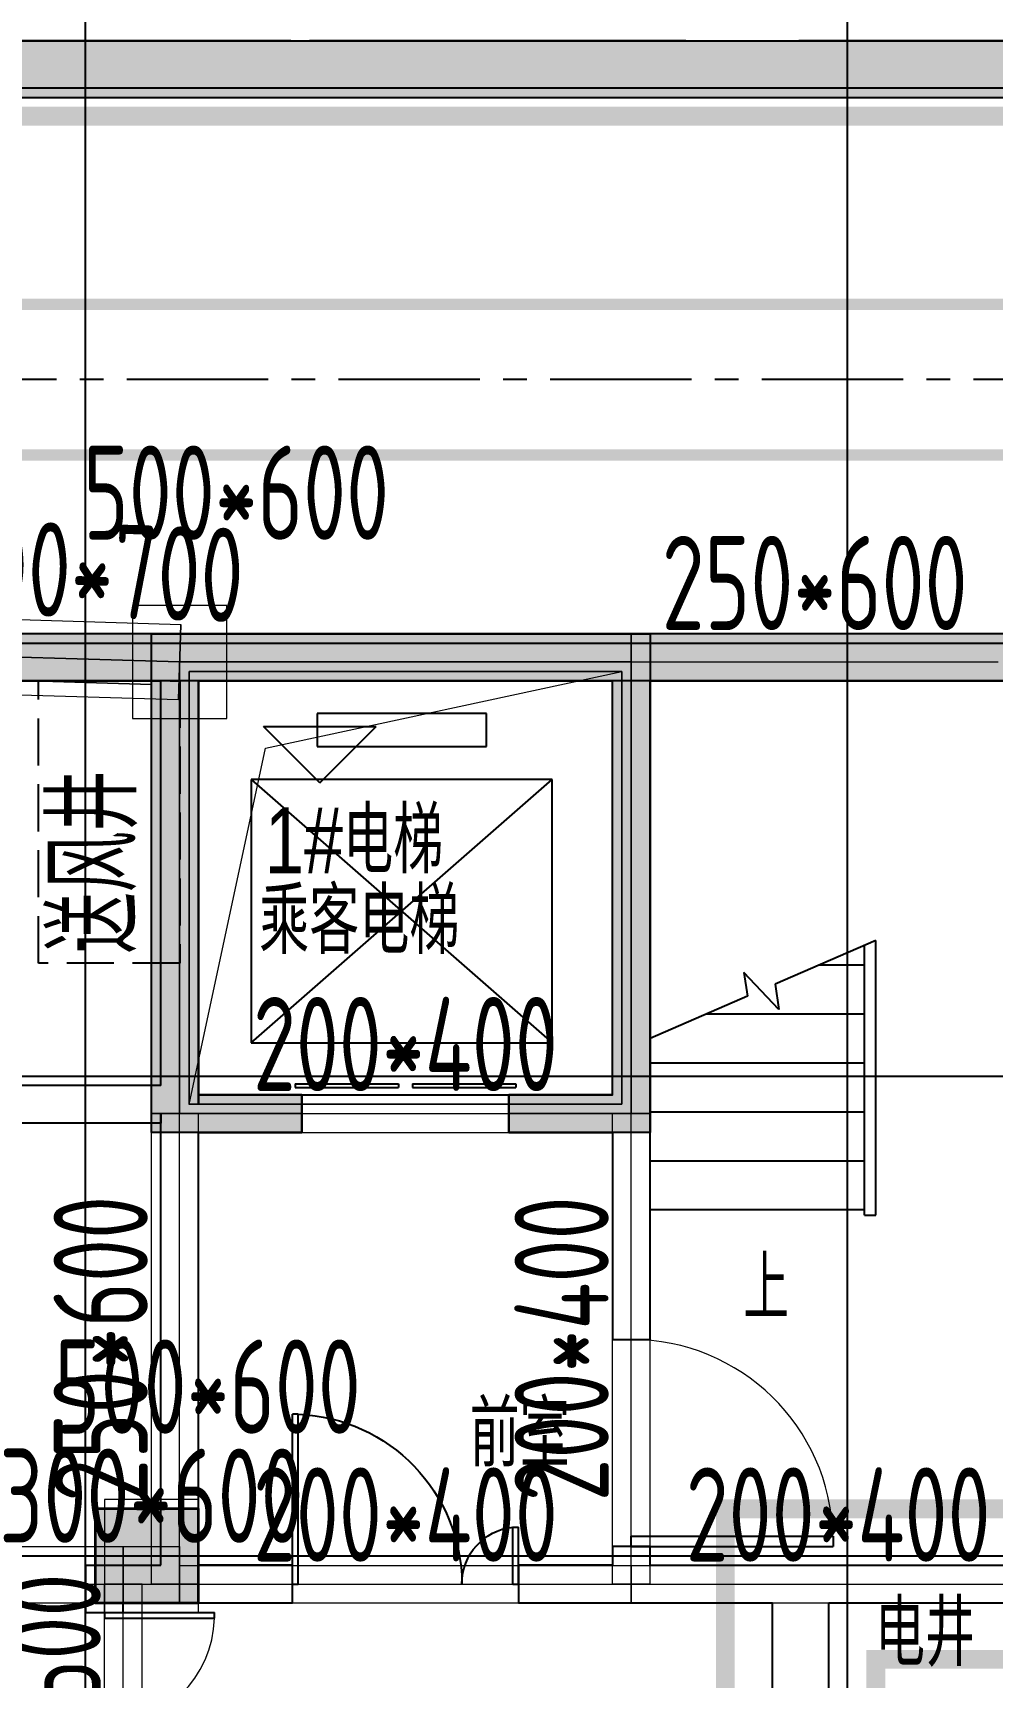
# Model space of a CAD drawing. Extents: x 369444 to 684549, y -549309 to 575337.
# Drawn here: x 509194 to 514293, y 462063 to 470800 of the extents above; entities that cross this region are included whole.
import ezdxf

# ---------------------------------------------------------------- set-up
doc = ezdxf.new("R2010")
doc.units = 0
doc.header["$LTSCALE"] = 1000
doc.header["$MEASUREMENT"] = 0
for name, pattern in [('__DASH', [0.35, 0.25, -0.1]), ('CENTER2', [1.125, 0.75, -0.125, 0.125, -0.125]), ('DASH', [0.35, 0.25, -0.1])]:
    doc.linetypes.add(name, pattern=pattern)
for name, color, linetype, lineweight, true_color in [('-1-0-1', 7, 'Continuous', 0, 0xc0c0c0), ('-1-1-2', 7, 'Continuous', 0, 0xc0c0c0), ('-2-0-1', 1, 'Continuous', 0, 0xff0000), ('-2-1-2', 9, 'Continuous', 0, 0x808080), ('1-6-1', 7, 'Continuous', 0, 0x55ff55), ('1-6-2', 7, 'Continuous', 0, 0x55ff55), ('11-6-1', 2, 'Continuous', 0, 0xffff00), ('11-6-2', 2, 'Continuous', 0, 0xffff00), ('11-6-5', 2, 'Continuous', 0, 0xffff00), ('12-6-1', 4, 'Continuous', 0, 0x00ffff), ('12-6-2', 4, 'Continuous', 0, 0x00ffff), ('12-6-5', 4, 'Continuous', 0, 0x00ffff), ('22-0-1', 7, 'Continuous', 0, 0x969696), ('22-0-2', 7, 'Continuous', 0, 0x969696)]:
    doc.layers.add(name, color=color, linetype=linetype, lineweight=lineweight, true_color=true_color)
for name, color, linetype in [('A-WALL-HATCH', 8, 'Continuous'), ('COLUMN', 9, 'Continuous'), ('DIM_ELEV', 3, 'Continuous'), ('DIM_SYMB', 3, 'Continuous'), ('DOTE', 1, 'Continuous'), ('DUCT-排烟中心线', 5, 'CENTER2'), ('DUCT-排烟管', 2, 'Continuous'), ('EVTR', 2, 'Continuous'), ('HS-A-轮廓线-地下室', 3, 'DASH'), ('PUB_HATCH', 8, 'Continuous'), ('STAIR', 2, 'Continuous'), ('WALL', 9, 'Continuous'), ('WINDOW', 4, 'Continuous'), ('二期轮廓线', 8, 'DASH'), ('填充', 8, 'Continuous'), ('房间名称', 72, 'Continuous'), ('洞口上空图层', 211, 'Continuous'), ('砼墙', 151, 'Continuous'), ('防火分区线', 7, 'Continuous'), ('风管标注', 3, 'Continuous')]:
    doc.layers.add(name, color=color, linetype=linetype)
doc.layers.add('柱', color=2, linetype='Continuous', lineweight=35)
doc.styles.add('_TCH_DIM', font='SIMPLEX', dxfattribs={"bigfont": 'GBCBIG'})
doc.styles.add('HNSJY', font='hnsjy-07.shx', dxfattribs={"width": 0.8, "bigfont": 'hnsjy-hz.shx'})
doc.styles.add('yjkcad', font='yjkeng.shx', dxfattribs={"width": 0.7, "height": 250, "bigfont": 'yjkchn.shx'})

# ---------------------------------------------------------------- blocks, each defined once
blk = doc.blocks.new('$DORLIB2D$00000127')
at = {"color": 0}
for points in [[(-0.5333, 0.7949), (-0.5333, 0.6904)], [(-0.0333, 0.7949), (-0.5333, 0.7949)], [(-0.0333, 0.7949), (-0.0333, 0.6904)], [(0.5333, 0.7949), (0.0333, 0.7949)], [(0.0333, 0.7949), (0.0333, 0.6904)], [(0.5333, 0.7949), (0.5333, 0.6904)], [(-0.0333, 0.6904), (-0.5333, 0.6904)], [(0.5333, 0.6904), (0.0333, 0.6904)], [(0.5, 0.5), (-0.5, 0.5)]]:
    blk.add_lwpolyline(points, dxfattribs=at)
blk = doc.blocks.new('$DorLib2D$00000001')
for p, q in [((0.45, 0.975), (0.5, 0.975)), ((0.45, 0), (0.45, 0.975)), ((0.5, 0), (0.5, 0.975)), ((0.5, 0), (0.45, 0))]:
    blk.add_line(p, q)
at = {"lineweight": 13}
blk.add_arc((0.475, 0), 0.975, 91.46928, 180, dxfattribs=at)
blk = doc.blocks.new('$DorLib2D$00000225')
at = {"color": 0}
for p, q in [((0.475, -0.0014), (0.475, 0.7521)), ((0.475, 0.7521), (0.5, 0.7521)), ((0.5, -0.0014), (0.5, 0.7521)), ((-0.5, 0), (-0.5, 0.252)), ((-0.475, 0.252), (-0.5, 0.252)), ((-0.475, 0), (-0.475, 0.252)), ((-0.475, 0), (-0.5, 0)), ((0.475, -0.0014), (0.5, -0.0014))]:
    blk.add_line(p, q, dxfattribs=at)
for centre, radius, start, end in [((0.5046, -0.0019), 0.7546, 92.24927, 179.72377), ((-0.5008, 0.0026), 0.2508, 359.78987, 84.09744)]:
    blk.add_arc(centre, radius, start, end, dxfattribs=at)
blk = doc.blocks.new('$DorLib2D$00000002')
for p, q in [((-0.5, 0), (-0.5, 0.4875)), ((-0.475, 0.4875), (-0.5, 0.4875)), ((-0.475, 0), (-0.475, 0.4875)), ((0.475, 0), (0.475, 0.4875)), ((0.475, 0.4875), (0.5, 0.4875)), ((0.5, 0), (0.5, 0.4875)), ((-0.5, 0), (-0.475, 0)), ((0.5, 0), (0.475, 0))]:
    blk.add_line(p, q)
at = {"lineweight": 13}
for centre, start, end in [((-0.4875, 0), 0, 88.53072), ((0.4875, 0), 91.46928, 180)]:
    blk.add_arc(centre, 0.4875, start, end, dxfattribs=at)
blk = doc.blocks.new('N-风管')
at = {"layer": 'DUCT-排烟中心线', "color": 0}
blk.add_line((38489355400.452377, 3905563430.5), (38489338933.127274, 3905563430.5), dxfattribs=at)
at = {"layer": 'DUCT-排烟管', "color": 0, "const_width": 60}
for points in [[(38489355400.452377, 3905563830.5), (38489338933.127274, 3905563830.5)], [(38489338933.127274, 3905563030.5), (38489355400.452377, 3905563030.5)]]:
    blk.add_lwpolyline(points, dxfattribs=at)

msp = doc.modelspace()

# ---------------------------------------------------------------- hatches: boundary and pattern name
at = {"layer": 'A-WALL-HATCH'}
msp.add_hatch(color=256, dxfattribs=at).paths.add_polyline_path([(510074.7, 462456.7), (510074.7, 462956.7), (509523.3, 462957.3), (509523.3, 462457.3)])
at = {"layer": 'PUB_HATCH'}
for points in [[(484428.7, 470517), (484558.7, 470457), (592974.6, 470457), (593274.6, 470757), (484408.7, 470757)], [(515104.6, 467407), (515124.6, 467607), (508874.6, 467607), (509124.6, 467357), (514974.6, 467357)]]:
    msp.add_hatch(color=256, dxfattribs=at).paths.add_polyline_path(points)
at = {"layer": 'PUB_HATCH', "linetype": 'ByBlock'}
msp.add_hatch(color=256, dxfattribs=at).paths.add_polyline_path([(516574.6, 470507), (516574.6, 470756.6), (516824.6, 470756.6), (516824.6, 470757), (508874.6, 470757), (508874.6, 470756.6), (509124.6, 470756.6), (509124.6, 470507)])
at = {"layer": '填充'}
h = msp.add_hatch(color=8, dxfattribs=at)
h.dxf.hatch_style = 1
h.paths.add_polyline_path([(507274.5, 462457), (507274.5, 462957), (506774.5, 462957), (506774.5, 462457)], flags=17)
h.paths.add_polyline_path([(500674.5, 462457), (500674.5, 462957), (500174.5, 462957), (500174.5, 462457)], flags=17)
h.paths.add_polyline_path([(497874.5, 462457), (497874.5, 462957), (497374.5, 462957), (497374.5, 462457)], flags=17)
h.paths.add_polyline_path([(510074.5, 462457), (510074.5, 462957), (509524.5, 462957), (509524.5, 462457)], flags=17)
h.paths.add_polyline_path([(509524.5, 460757), (509774.5, 460757), (509774.5, 461157), (509374.5, 461157), (509374.5, 460757)], flags=17)
h.paths.add_polyline_path([(497424.5, 460757), (497574.5, 460757), (497574.5, 461157), (497174.5, 461157), (497174.5, 460757)], flags=17)
h.paths.add_polyline_path([(512274.5, 467357), (510074.5, 467357), (510074.5, 465157), (510624.5, 465157), (510624.5, 464957), (509824.5, 464957), (509824.5, 467607), (512474.5, 467607), (512474.5, 464957), (511724.5, 464957), (511724.5, 465157), (512274.5, 465157)])
h.paths.add_polyline_path([(501674.5, 458107), (501124.5, 458107), (501124.5, 458357), (501674.5, 458357), (502074.5, 458357), (502074.5, 458107), (501924.5, 458107), (501924.5, 455207), (500174.5, 455207), (500174.5, 455457), (501674.5, 455457)])
h.paths.add_polyline_path([(514974.5, 467357), (514324.5, 467357), (514324.5, 467607), (515224.5, 467607), (515224.5, 465807), (514974.5, 465807)])
h.paths.add_polyline_path([(492624.5, 467557), (491974.5, 467557), (491974.5, 466007), (491724.5, 466007), (491724.5, 467807), (492624.5, 467807)])
h.paths.add_polyline_path([(507624.5, 450607), (506774.5, 450607), (506074.5, 450607), (506074.5, 450857), (506524.5, 450857), (506524.5, 454057), (506774.5, 454057), (506774.5, 450857), (507624.5, 450857)])
h.paths.add_polyline_path([(500174.5, 450607), (499324.5, 450607), (499324.5, 450857), (500174.5, 450857), (500174.5, 454057), (500424.5, 454057), (500424.5, 450857), (500874.5, 450857), (500874.5, 450607)])
h.paths.add_polyline_path([(505824.5, 458107), (505274.5, 458107), (505274.5, 455457), (506774.5, 455457), (506774.5, 455207), (505024.5, 455207), (505024.5, 458107), (504874.5, 458107), (504874.5, 458357), (505274.5, 458357), (505824.5, 458357)])
h.paths.add_polyline_path([(521349.5, 458907), (520874.5, 458907), (520874.5, 457157), (520624.5, 457157), (520624.5, 458907), (520524.5, 458907), (520524.5, 459157), (520874.5, 459157), (521349.5, 459157)])
h.paths.add_polyline_path([(517574.5, 450607), (517274.5, 450607), (516874.5, 450607), (516874.5, 450857), (517024.5, 450857), (517024.5, 454457), (517274.5, 454457), (517274.5, 450857), (517574.5, 450857)])
h.paths.add_polyline_path([(514174.5, 450607), (513149.5, 450607), (512374.5, 450607), (512374.5, 450857), (513124.5, 450857), (513124.5, 454557), (513424.5, 454557), (513424.5, 450857), (514174.5, 450857)])
h.paths.add_polyline_path([(489924.5, 456557), (489924.5, 455757), (487824.5, 455757), (487824.5, 456007), (489674.5, 456007), (489674.5, 456557)])
h.paths.add_polyline_path([(497624.5, 465157), (496874.5, 465157), (496874.5, 467557), (494674.5, 467557), (494674.5, 465357), (495224.5, 465357), (495224.5, 465157), (494474.5, 465157), (494474.5, 467807), (497124.5, 467807), (497124.5, 465407), (497624.5, 465407)])
h.paths.add_polyline_path([(509524.5, 458107), (509074.5, 458107), (509074.5, 458357), (509774.5, 458357), (509774.5, 455207), (509524.5, 455207)])
h.paths.add_polyline_path([(497874.5, 458107), (497424.5, 458107), (497424.5, 455207), (497174.5, 455207), (497174.5, 458357), (497874.5, 458357)])
h.paths.add_polyline_path([(489674.5, 450607), (489374.5, 450607), (489374.5, 450857), (489674.5, 450857), (489674.5, 454457), (489924.5, 454457), (489924.5, 450857), (490074.5, 450857), (490074.5, 450607)])
h.paths.add_polyline_path([(486074.5, 458907), (485589.5, 458907), (485589.5, 459157), (486074.5, 459157), (486424.5, 459157), (486424.5, 458907), (486324.5, 458907), (486324.5, 457157), (486074.5, 457157)])
h.paths.add_polyline_path([(523874.5, 449607), (523324.5, 449607), (523324.5, 449857), (523574.5, 449857), (523574.5, 454307), (523874.5, 454307)])
h.paths.add_polyline_path([(483624.5, 449607), (483074.5, 449607), (483074.5, 454307), (483374.5, 454307), (483374.5, 449857), (483624.5, 449857)])
h.paths.add_polyline_path([(515374.5, 458907), (514974.5, 458907), (514974.5, 462457), (514574.5, 462457), (514574.5, 462657), (515224.5, 462657), (515224.5, 459157), (515374.5, 459157)])
h.paths.add_polyline_path([(491974.5, 458907), (491574.5, 458907), (491574.5, 459157), (491724.5, 459157), (491724.5, 462657), (492424.5, 462657), (492424.5, 462457), (491974.5, 462457)])
h.paths.add_polyline_path([(520074.5, 450607), (519374.5, 450607), (519374.5, 450857), (520074.5, 450857), (520074.5, 453757), (520324.5, 453757), (520324.5, 450857), (520324.5, 449857), (520924.5, 449857), (520924.5, 449607), (520074.5, 449607)])
h.paths.add_polyline_path([(493824.5, 460257), (493824.5, 456757), (493524.5, 456757), (493524.5, 460257)])
h.paths.add_polyline_path([(487574.5, 450607), (486874.5, 450607), (486874.5, 449607), (486024.5, 449607), (486024.5, 449857), (486624.5, 449857), (486624.5, 450857), (486624.5, 453757), (486874.5, 453757), (486874.5, 450857), (487574.5, 450857)])
h.paths.add_polyline_path([(513424.5, 460257), (513424.5, 456757), (513124.5, 456757), (513124.5, 460257)])
h.paths.add_polyline_path([(509774.5, 450607), (509424.5, 450607), (509424.5, 450857), (509524.5, 450857), (509524.5, 454057), (509774.5, 454057), (509774.5, 450857), (509974.5, 450857), (509974.5, 450607)])
h.paths.add_polyline_path([(497524.5, 450607), (497174.5, 450607), (496974.5, 450607), (496974.5, 450857), (497174.5, 450857), (497174.5, 454057), (497424.5, 454057), (497424.5, 450857), (497524.5, 450857)])
h.paths.add_polyline_path([(523874.5, 455757), (523174.5, 455757), (523174.5, 456007), (523574.5, 456007), (523574.5, 458907), (523199.5, 458907), (523199.5, 459157), (523874.5, 459157)])
h.paths.add_polyline_path([(483774.5, 455757), (483074.5, 455757), (483074.5, 459157), (483759.5, 459157), (483759.5, 458907), (483374.5, 458907), (483374.5, 456007), (483774.5, 456007)])
h.paths.add_polyline_path([(517024.5, 458907), (516974.5, 458907), (516974.5, 459157), (517274.5, 459157), (517674.5, 459157), (517674.5, 458907), (517274.5, 458907), (517274.5, 458057), (517024.5, 458057)])
h.paths.add_polyline_path([(489974.5, 458907), (489924.5, 458907), (489924.5, 458057), (489674.5, 458057), (489674.5, 458907), (489274.5, 458907), (489274.5, 459157), (489674.5, 459157), (489974.5, 459157)])
h.paths.add_polyline_path([(519124.5, 455757), (517024.5, 455757), (517024.5, 456557), (517274.5, 456557), (517274.5, 456007), (519124.5, 456007)])
edge = h.paths.add_edge_path()
edge.add_line((497374.5, 465157), (497374.5, 465057))
edge.add_line((497374.5, 465057), (497624.5, 465057))
edge.add_line((497624.5, 465057), (497624.5, 465157))
edge.add_line((497424.5, 460757), (497424.5, 460007))
edge.add_line((497424.5, 460007), (495374.5, 460007))
edge.add_line((495374.5, 460007), (495374.5, 460257))
edge.add_line((495374.5, 460257), (497174.5, 460257))
edge.add_line((497174.5, 460257), (497174.5, 460757))
edge.add_line((509774.5, 460757), (509774.5, 460257))
edge.add_line((509774.5, 460257), (511574.5, 460257))
edge.add_line((511574.5, 460257), (511574.5, 460007))
edge.add_line((511574.5, 460007), (509524.5, 460007))
edge.add_line((509524.5, 460007), (509524.5, 460757))

# ---------------------------------------------------------------- linework, layer by layer
at = {"layer": '-1-0-1', "color": 0}
for p in [(509974.3, 467456.9, -3600), (512374.3, 467456.9, -3600), (509974.3, 465056.9, -3600), (510624.3, 465056.9, -3600), (511724.3, 465056.9, -3600), (512374.3, 465056.9, -3600), (509674.3, 462556.9, -3600), (509974.3, 462556.9, -3600), (512374.3, 462556.9, -3600)]:
    msp.add_point(p, dxfattribs=at)
at = {"layer": '-1-1-2', "color": 0}
for p, q in [((509974.3, 467456.9, -3600), (509974.3, 467456.9)), ((512374.3, 467456.9, -3600), (512374.3, 467456.9)), ((509974.3, 465056.9, -3600), (509974.3, 465056.9)), ((510624.3, 465056.9, -3600), (510624.3, 465056.9)), ((511724.3, 465056.9, -3600), (511724.3, 465056.9)), ((512374.3, 465056.9, -3600), (512374.3, 465056.9)), ((509674.3, 462556.9, -3600), (509674.3, 462556.9)), ((509974.3, 462556.9, -3600), (509974.3, 462556.9)), ((512374.3, 462556.9, -3600), (512374.3, 462556.9))]:
    msp.add_line(p, q, dxfattribs=at)
at = {"layer": '-2-0-1', "color": 0}
for p, q in [((491874.3, 470507.1, -3600), (515074.3, 470507.1, -3600)), ((508999.3, 467486.9, -3600), (509974.3, 467456.9, -3600)), ((509974.3, 465056.9, -3600), (509974.3, 467456.9, -3600)), ((509974.3, 467456.9, -3600), (512374.3, 467456.9, -3600)), ((512374.3, 465056.9, -3600), (512374.3, 467456.9, -3600)), ((512374.3, 467456.9, -3600), (514324.3, 467456.9, -3600)), ((509974.3, 465056.9, -3600), (510624.3, 465056.9, -3600)), ((509974.3, 462556.9, -3600), (509974.3, 465056.9, -3600)), ((510624.3, 465056.9, -3600), (511724.3, 465056.9, -3600)), ((511724.3, 465056.9, -3600), (512374.3, 465056.9, -3600)), ((512374.3, 462556.9, -3600), (512374.3, 465056.9, -3600)), ((506774.3, 462556.9, -3600), (509674.3, 462556.9, -3600)), ((509674.3, 461056.9, -3600), (509674.3, 462556.9, -3600)), ((509674.3, 462556.9, -3600), (509974.3, 462556.9, -3600)), ((509974.3, 462556.9, -3600), (512374.3, 462556.9, -3600)), ((512374.3, 462556.9, -3600), (514574.3, 462556.9, -3600))]:
    msp.add_line(p, q, dxfattribs=at)
at = {"layer": '-2-1-2', "color": 0}
for p, q in [((491874.3, 470507.1), (515074.3, 470507.1)), ((508999.3, 467486.9), (509974.3, 467456.9)), ((509974.3, 465056.9), (509974.3, 467456.9)), ((509974.3, 467456.9), (512374.3, 467456.9)), ((512374.3, 465056.9), (512374.3, 467456.9)), ((512374.3, 467456.9), (514324.3, 467456.9)), ((509974.3, 465056.9), (510624.3, 465056.9)), ((509974.3, 462556.9), (509974.3, 465056.9)), ((510624.3, 465056.9), (511724.3, 465056.9)), ((511724.3, 465056.9), (512374.3, 465056.9)), ((512374.3, 462556.9), (512374.3, 465056.9)), ((506774.3, 462556.9), (509674.3, 462556.9)), ((509674.3, 461056.9), (509674.3, 462556.9)), ((509674.3, 462556.9), (509974.3, 462556.9)), ((509974.3, 462556.9), (512374.3, 462556.9)), ((512374.3, 462556.9), (514574.3, 462556.9))]:
    msp.add_line(p, q, dxfattribs=at)
at = {"layer": '1-6-1', "color": 0}
for p, q in [((515074.3, 470757.1, -3600), (491874.3, 470757.1, -3600)), ((491874.3, 470757.1), (515074.3, 470757.1)), ((515074.3, 470457.1), (491874.3, 470457.1)), ((491874.3, 470457.1, -3600), (515074.3, 470457.1, -3600)), ((512474.3, 467606.9, -3600), (509163.7, 467606.9, -3600)), ((509163.7, 467606.9), (512474.3, 467606.9)), ((512474.3, 467606.9), (512474.3, 464956.9)), ((512474.3, 467606.9, -3600), (512474.3, 467606.9)), ((512474.3, 464956.9, -3600), (512474.3, 467606.9, -3600)), ((512474.3, 467606.9), (512474.3, 467606.9, -3600)), ((509824.3, 467336.5), (509124.3, 467358)), ((509124.3, 467358, -3600), (509824.3, 467336.5, -3600)), ((509824.3, 467336.5, -3600), (509824.3, 467336.5)), ((509824.3, 467336.5, -3600), (509824.3, 464956.9, -3600)), ((509824.3, 467336.5), (509824.3, 467336.5, -3600)), ((509824.3, 464956.9), (509824.3, 467336.5)), ((510074.3, 467356.9), (510074.3, 465156.9)), ((510074.3, 467356.9, -3600), (510074.3, 467356.9)), ((510074.3, 465156.9, -3600), (510074.3, 467356.9, -3600)), ((510074.3, 467356.9), (510074.3, 467356.9, -3600)), ((512274.3, 467356.9), (510074.3, 467356.9)), ((510074.3, 467356.9, -3600), (512274.3, 467356.9, -3600)), ((512274.3, 467356.9, -3600), (512274.3, 465156.9, -3600)), ((512274.3, 467356.9), (512274.3, 467356.9, -3600)), ((512274.3, 465156.9), (512274.3, 467356.9)), ((512274.3, 467356.9, -3600), (512274.3, 467356.9)), ((510074.3, 465156.9, -3600), (510074.3, 465156.9)), ((510624.3, 465156.9, -3600), (510074.3, 465156.9, -3600)), ((510074.3, 465156.9), (510624.3, 465156.9)), ((510074.3, 465156.9), (510074.3, 465156.9, -3600)), ((510624.3, 465156.9), (510624.3, 465156.9, -3600)), ((510624.3, 465156.9, -3600), (510624.3, 465156.9)), ((510624.3, 464956.9, -3600), (510624.3, 465156.9, -3600)), ((510624.3, 465156.9), (510624.3, 464956.9)), ((511724.3, 465156.9, -3600), (511724.3, 465156.9)), ((512274.3, 465156.9, -3600), (511724.3, 465156.9, -3600)), ((511724.3, 465156.9), (512274.3, 465156.9)), ((511724.3, 465156.9, -3600), (511724.3, 464956.9, -3600)), ((511724.3, 465156.9), (511724.3, 465156.9, -3600)), ((511724.3, 464956.9), (511724.3, 465156.9)), ((512274.3, 465156.9), (512274.3, 465156.9, -3600)), ((512274.3, 465156.9, -3600), (512274.3, 465156.9)), ((509824.3, 464956.9), (509824.3, 464956.9, -3600)), ((510624.3, 464956.9), (509824.3, 464956.9)), ((509824.3, 464956.9, -3600), (510624.3, 464956.9, -3600)), ((509824.3, 464956.9, -3600), (509824.3, 464956.9)), ((510624.3, 464956.9, -3600), (510624.3, 464956.9)), ((510624.3, 464956.9), (510624.3, 464956.9, -3600)), ((511724.3, 464956.9), (511724.3, 464956.9, -3600)), ((512474.3, 464956.9), (511724.3, 464956.9)), ((511724.3, 464956.9, -3600), (512474.3, 464956.9, -3600)), ((511724.3, 464956.9, -3600), (511724.3, 464956.9)), ((512474.3, 464956.9, -3600), (512474.3, 464956.9)), ((512474.3, 464956.9), (512474.3, 464956.9, -3600))]:
    msp.add_line(p, q, dxfattribs=at)
at = {"layer": '1-6-2', "color": 0}
for p, q in [((515074.3, 470507.1), (491874.3, 470507.1)), ((491874.3, 470507.1, -3600), (515074.3, 470507.1, -3600)), ((509974.3, 467456.9), (508999.3, 467486.9)), ((508999.3, 467486.9, -3600), (509974.3, 467456.9, -3600)), ((509974.3, 467456.9, -3600), (509974.3, 467456.9)), ((509974.3, 467456.9), (509974.3, 465056.9)), ((509974.3, 467456.9, -3600), (509974.3, 467456.9)), ((509974.3, 465056.9, -3600), (509974.3, 467456.9, -3600)), ((509974.3, 467456.9), (509974.3, 467456.9, -3600)), ((512374.3, 467456.9), (509974.3, 467456.9)), ((509974.3, 467456.9, -3600), (512374.3, 467456.9, -3600)), ((512374.3, 467456.9), (512374.3, 465056.9)), ((512374.3, 467456.9, -3600), (512374.3, 467456.9)), ((512374.3, 465056.9, -3600), (512374.3, 467456.9, -3600)), ((512374.3, 467456.9, -3600), (512374.3, 467456.9)), ((509974.3, 465056.9), (509974.3, 465056.9, -3600)), ((510624.3, 465056.9), (509974.3, 465056.9)), ((509974.3, 465056.9, -3600), (510624.3, 465056.9, -3600)), ((509974.3, 465056.9), (509974.3, 465056.9, -3600)), ((510624.3, 465056.9, -3600), (510624.3, 465056.9)), ((511724.3, 465056.9), (511724.3, 465056.9, -3600)), ((512374.3, 465056.9), (511724.3, 465056.9)), ((511724.3, 465056.9, -3600), (512374.3, 465056.9, -3600)), ((512374.3, 465056.9, -3600), (512374.3, 465056.9)), ((512374.3, 465056.9), (512374.3, 465056.9, -3600))]:
    msp.add_line(p, q, dxfattribs=at)
at = {"layer": '11-6-1', "color": 0}
for p, q in [((509724.3, 467756.9), (509724.3, 467156.9)), ((510224.3, 467756.9), (509724.3, 467756.9)), ((509724.3, 467756.9, -3600), (509724.3, 467156.9, -3600)), ((510224.3, 467756.9, -3600), (509724.3, 467756.9, -3600)), ((509724.3, 467756.9, -3600), (509724.3, 467756.9)), ((510224.3, 467156.9), (510224.3, 467756.9)), ((510224.3, 467156.9, -3600), (510224.3, 467756.9, -3600)), ((510224.3, 467756.9, -3600), (510224.3, 467756.9)), ((509724.3, 467156.9), (510224.3, 467156.9)), ((509724.3, 467156.9, -3600), (510224.3, 467156.9, -3600)), ((509724.3, 467156.9, -3600), (509724.3, 467156.9)), ((510224.3, 467156.9, -3600), (510224.3, 467156.9)), ((509574.3, 463006.9), (509574.3, 462406.9)), ((510074.3, 463006.9), (509574.3, 463006.9)), ((509574.3, 463006.9, -3600), (509574.3, 462406.9, -3600)), ((510074.3, 463006.9, -3600), (509574.3, 463006.9, -3600)), ((509574.3, 463006.9, -3600), (509574.3, 463006.9)), ((510074.3, 462406.9), (510074.3, 463006.9)), ((510074.3, 462406.9, -3600), (510074.3, 463006.9, -3600)), ((510074.3, 463006.9, -3600), (510074.3, 463006.9)), ((509574.3, 462406.9), (510074.3, 462406.9)), ((509574.3, 462406.9, -3600), (510074.3, 462406.9, -3600)), ((509574.3, 462406.9, -3600), (509574.3, 462406.9)), ((510074.3, 462406.9, -3600), (510074.3, 462406.9))]:
    msp.add_line(p, q, dxfattribs=at)
at = {"layer": '11-6-2', "color": 0}
for p, q in [((509974.3, 467456.9, -3600), (509974.3, 467456.9)), ((509974.3, 462556.9, -3600), (509974.3, 462556.9))]:
    msp.add_line(p, q, dxfattribs=at)
at = {"layer": '12-6-1', "color": 0}
for p, q in [((509005.4, 467686.9), (509980.5, 467656.9)), ((509005.4, 467686.9, -700), (509980.5, 467656.9, -700)), ((509980.5, 467656.9), (509968.2, 467257)), ((509968.2, 467257, -700), (509980.5, 467656.9, -700)), ((509980.5, 467656.9, -700), (509980.5, 467656.9)), ((512374.3, 467606.9), (512374.3, 467356.9)), ((512374.3, 467606.9, -600), (512374.3, 467606.9)), ((512374.3, 467356.9, -600), (512374.3, 467606.9, -600)), ((512374.3, 467606.9), (514324.3, 467606.9)), ((512374.3, 467606.9, -600), (514324.3, 467606.9, -600)), ((512374.3, 467356.9), (512374.3, 467356.9, -600)), ((512374.3, 467356.9), (514324.3, 467356.9)), ((512374.3, 467356.9, -600), (514324.3, 467356.9, -600)), ((508993.1, 467287), (509968.2, 467257)), ((508993.1, 467287, -700), (509968.2, 467257, -700)), ((509968.2, 467257), (509968.2, 467257, -700)), ((510624.3, 465156.9), (510624.3, 464956.9)), ((510624.3, 465156.9, -400), (510624.3, 465156.9)), ((510624.3, 464956.9, -400), (510624.3, 465156.9, -400)), ((510624.3, 465156.9), (511724.3, 465156.9)), ((510624.3, 465156.9, -400), (511724.3, 465156.9, -400)), ((511724.3, 465156.9), (511724.3, 464956.9)), ((511724.3, 465156.9, -400), (511724.3, 465156.9)), ((511724.3, 464956.9, -400), (511724.3, 465156.9, -400)), ((509824.3, 465056.9), (510074.3, 465056.9)), ((509824.3, 465056.9, -600), (509824.3, 465056.9)), ((510074.3, 465056.9, -600), (509824.3, 465056.9, -600)), ((509824.3, 462556.9), (509824.3, 465056.9)), ((509824.3, 462556.9, -600), (509824.3, 465056.9, -600)), ((510074.3, 465056.9), (510074.3, 465056.9, -600)), ((510074.3, 462556.9), (510074.3, 465056.9)), ((510074.3, 462556.9, -600), (510074.3, 465056.9, -600)), ((512274.3, 465056.9), (512474.3, 465056.9)), ((512274.3, 465056.9, -400), (512274.3, 465056.9)), ((512474.3, 465056.9, -400), (512274.3, 465056.9, -400)), ((512274.3, 462556.9), (512274.3, 465056.9)), ((512274.3, 462556.9, -400), (512274.3, 465056.9, -400)), ((512474.3, 465056.9), (512474.3, 465056.9, -400)), ((512474.3, 462556.9), (512474.3, 465056.9)), ((512474.3, 462556.9, -400), (512474.3, 465056.9, -400)), ((510624.3, 464956.9), (510624.3, 464956.9, -400)), ((510624.3, 464956.9), (511724.3, 464956.9)), ((510624.3, 464956.9, -400), (511724.3, 464956.9, -400)), ((511724.3, 464956.9), (511724.3, 464956.9, -400)), ((506774.3, 462756.9), (509674.3, 462756.9)), ((506774.3, 462756.9, -600), (509674.3, 462756.9, -600)), ((509674.3, 462756.9), (509674.3, 462456.9)), ((509674.3, 462756.9, -600), (509674.3, 462756.9)), ((509674.3, 462456.9, -600), (509674.3, 462756.9, -600)), ((509674.3, 462756.9), (509674.3, 462456.9)), ((509674.3, 462756.9, -600), (509674.3, 462756.9)), ((509674.3, 462456.9, -600), (509674.3, 462756.9, -600)), ((509674.3, 462756.9), (509974.3, 462756.9)), ((509674.3, 462756.9, -600), (509974.3, 462756.9, -600)), ((509974.3, 462756.9), (509974.3, 462456.9)), ((509974.3, 462756.9, -600), (509974.3, 462756.9)), ((509974.3, 462456.9, -600), (509974.3, 462756.9, -600)), ((509974.3, 462656.9), (509974.3, 462456.9)), ((509974.3, 462656.9, -400), (509974.3, 462656.9)), ((509974.3, 462456.9, -400), (509974.3, 462656.9, -400)), ((509974.3, 462656.9), (512374.3, 462656.9)), ((509974.3, 462656.9, -400), (512374.3, 462656.9, -400)), ((512374.3, 462656.9), (512374.3, 462456.9)), ((512374.3, 462656.9, -400), (512374.3, 462656.9)), ((512374.3, 462456.9, -400), (512374.3, 462656.9, -400)), ((512374.3, 462656.9), (514574.3, 462656.9)), ((512374.3, 462656.9, -400), (514574.3, 462656.9, -400)), ((512374.3, 462656.9), (512374.3, 462456.9)), ((512374.3, 462656.9, -400), (512374.3, 462656.9)), ((512374.3, 462456.9, -400), (512374.3, 462656.9, -400)), ((509574.3, 462556.9), (509774.3, 462556.9)), ((509574.3, 462556.9, -500), (509574.3, 462556.9)), ((509774.3, 462556.9, -500), (509574.3, 462556.9, -500)), ((509574.3, 461056.9), (509574.3, 462556.9)), ((509574.3, 461056.9, -500), (509574.3, 462556.9, -500)), ((509774.3, 462556.9), (509774.3, 462556.9, -500)), ((509774.3, 461056.9), (509774.3, 462556.9)), ((509774.3, 461056.9, -500), (509774.3, 462556.9, -500)), ((509824.3, 462556.9), (510074.3, 462556.9)), ((509824.3, 462556.9, -600), (509824.3, 462556.9)), ((510074.3, 462556.9, -600), (509824.3, 462556.9, -600)), ((510074.3, 462556.9), (510074.3, 462556.9, -600)), ((512274.3, 462556.9), (512474.3, 462556.9)), ((512274.3, 462556.9, -400), (512274.3, 462556.9)), ((512474.3, 462556.9, -400), (512274.3, 462556.9, -400)), ((512474.3, 462556.9), (512474.3, 462556.9, -400)), ((506774.3, 462456.9), (509674.3, 462456.9)), ((506774.3, 462456.9, -600), (509674.3, 462456.9, -600)), ((509674.3, 462456.9), (509674.3, 462456.9, -600)), ((509674.3, 462456.9), (509674.3, 462456.9, -600)), ((509674.3, 462456.9), (509974.3, 462456.9)), ((509674.3, 462456.9, -600), (509974.3, 462456.9, -600)), ((509974.3, 462456.9), (509974.3, 462456.9, -600)), ((509974.3, 462456.9), (509974.3, 462456.9, -400)), ((509974.3, 462456.9), (512374.3, 462456.9)), ((509974.3, 462456.9, -400), (512374.3, 462456.9, -400)), ((512374.3, 462456.9), (512374.3, 462456.9, -400)), ((512374.3, 462456.9), (514574.3, 462456.9)), ((512374.3, 462456.9, -400), (514574.3, 462456.9, -400)), ((512374.3, 462456.9), (512374.3, 462456.9, -400))]:
    msp.add_line(p, q, dxfattribs=at)
at = {"layer": '12-6-2', "color": 0}
for p, q in [((508999.3, 467486.9), (509974.3, 467456.9)), ((512374.3, 467456.9), (514324.3, 467456.9)), ((509974.3, 462556.9), (509974.3, 465056.9)), ((510624.3, 465056.9), (511724.3, 465056.9)), ((512374.3, 462556.9), (512374.3, 465056.9)), ((506774.3, 462556.9), (509674.3, 462556.9)), ((509674.3, 461056.9), (509674.3, 462556.9)), ((509674.3, 462556.9), (509974.3, 462556.9)), ((509974.3, 462556.9), (512374.3, 462556.9)), ((512374.3, 462556.9), (514574.3, 462556.9))]:
    msp.add_line(p, q, dxfattribs=at)
at = {"layer": '22-0-1', "color": 0}
for p, q in [((510024.3, 467406.9, -120), (512324.3, 467406.9, -120)), ((510024.3, 467406.9), (510024.3, 467406.9, -120)), ((512324.3, 467406.9), (510024.3, 467406.9)), ((510024.3, 467406.9, -120), (510024.3, 467406.9)), ((510024.3, 465106.9, -120), (510024.3, 467406.9, -120)), ((510024.3, 467406.9), (510024.3, 465106.9)), ((512324.3, 467406.9, -120), (510024.3, 467406.9, -120)), ((510024.3, 467406.9, -120), (510024.3, 465106.9, -120)), ((512324.3, 467406.9, -120), (510024.3, 467406.9, -120)), ((510024.3, 467406.9, -120), (510024.3, 465106.9, -120)), ((510024.3, 467406.4, -120), (510024.3, 465106.4, -120)), ((512324.3, 467406.4, -120), (510024.3, 467406.4, -120)), ((510430.3, 466999.4, -120), (512324.3, 467406.4, -120)), ((512324.3, 467406.9, -120), (512324.3, 467406.9)), ((512324.3, 467406.9, -120), (512324.3, 465106.9, -120)), ((512324.3, 467406.9), (512324.3, 467406.9, -120)), ((512324.3, 465106.9), (512324.3, 467406.9)), ((512324.3, 465106.9, -120), (512324.3, 467406.9, -120)), ((512324.3, 465106.9, -120), (512324.3, 467406.9, -120)), ((510024.3, 465106.4, -120), (510430.3, 466999.4, -120)), ((510024.3, 465106.9, -120), (510024.3, 465106.9)), ((512324.3, 465106.9, -120), (510024.3, 465106.9, -120)), ((510024.3, 465106.9), (512324.3, 465106.9)), ((510024.3, 465106.9), (510024.3, 465106.9, -120)), ((510024.3, 465106.9, -120), (512324.3, 465106.9, -120)), ((510024.3, 465106.9, -120), (512324.3, 465106.9, -120)), ((512324.3, 465106.9, -120), (512324.3, 465106.9)), ((512324.3, 465106.9), (512324.3, 465106.9, -120))]:
    msp.add_line(p, q, dxfattribs=at)
at = {"layer": '22-0-2', "color": 0}
for p, q in [((512324.3, 467406.9, -120), (510024.3, 467406.9, -120)), ((510024.3, 467406.9, -120), (510024.3, 465106.9, -120)), ((512324.3, 465106.9, -120), (512324.3, 467406.9, -120)), ((510024.3, 465106.9, -120), (512324.3, 465106.9, -120))]:
    msp.add_line(p, q, dxfattribs=at)
at = {"layer": 'COLUMN', "color": 8}
for p, q in [((510074.7, 462956.7), (509523.3, 462957.3)), ((509523.3, 462957.3), (509523.3, 462457.3)), ((510074.7, 462456.7), (510074.7, 462956.7)), ((509523.3, 462457.3), (510074.7, 462456.7))]:
    msp.add_line(p, q, dxfattribs=at)
at = {"layer": 'DIM_ELEV'}
for p, q in [((510719.3, 466814.1), (510419.3, 467114.1)), ((510419.3, 467114.1), (511019.3, 467114.1)), ((510719.3, 466814.1), (511019.3, 467114.1))]:
    msp.add_line(p, q, dxfattribs=at)
at = {"layer": 'DIM_SYMB', "elevation": 0}
msp.add_lwpolyline([(513074.5, 464417, 0, 0, 0), (513074.5, 465287, 80, 0, 0), (513074.5, 465587, 0, 0, 0)], format="xyseb", dxfattribs=at)
at = {"layer": 'DOTE', "color": 8}
for p, q in [((509474.5, 261807), (509474.5, 476704.8)), ((513524.5, 59364.2), (513524.5, 476704.8))]:
    msp.add_line(p, q, dxfattribs=at)
at = {"layer": 'DOTE', "color": 8, "lineweight": -2}
for p, q in [((377844.4, 470507), (624570.9, 470507)), ((377844.4, 465257), (624570.9, 465257)), ((377844.4, 462707), (624570.9, 462707))]:
    msp.add_line(p, q, dxfattribs=at)
at = {"layer": 'EVTR'}
for p, q in [((511604.5, 467183.1, 0), (510704.5, 467183.1, 0)), ((510704.5, 467183.1, 0), (510704.5, 467008.1, 0)), ((511604.5, 467008.1, 0), (511604.5, 467183.1, 0)), ((510704.5, 467008.1, 0), (511604.5, 467008.1, 0)), ((510354.5, 465433.1, 0), (511954.5, 466833.1, 0)), ((510354.5, 466833.1, 0), (511954.5, 465433.1, 0)), ((511954.5, 466833.1, 0), (510354.5, 466833.1, 0)), ((510354.5, 466833.1, 0), (510354.5, 465433.1, 0)), ((511954.5, 465433.1, 0), (511954.5, 466833.1, 0)), ((510354.5, 465433.1, 0), (511954.5, 465433.1, 0))]:
    msp.add_line(p, q, dxfattribs=at)
at = {"layer": 'HS-A-轮廓线-地下室', "lineweight": -2, "ltscale": 8}
msp.add_lwpolyline([(592974.5, 470757), (537864.5, 470756.9), (478574.5, 470756.9), (478574.5, 455557), (459624.8, 455556.9)], dxfattribs=at)
at = {"layer": 'STAIR'}
for p, q in [((513674.5, 465977), (513138.6, 465744.8)), ((513614.5, 464517), (513614.5, 465951)), ((513674.5, 464547), (513674.5, 465977)), ((513674.5, 464517), (513674.5, 465977)), ((513374.5, 465847), (513614.5, 465847)), ((513158.4, 465611.2), (512973.5, 465806.5)), ((512973.5, 465806.5), (512992, 465681.2)), ((512992, 465681.2), (512474.5, 465457)), ((513138.6, 465744.8), (513158.4, 465611.2)), ((512774.5, 465587), (513614.5, 465587)), ((512474.5, 464547), (512474.5, 465457)), ((512474.5, 465327), (513614.5, 465327)), ((512474.5, 465067), (513614.5, 465067)), ((512474.5, 464807), (513614.5, 464807)), ((512474.5, 464547), (513614.5, 464547)), ((513614.5, 464517), (513674.5, 464517))]:
    msp.add_line(p, q, dxfattribs=at)
at = {"layer": 'WALL'}
for p, q in [((484408.7, 470757), (593274.6, 470757)), ((484558.7, 470457), (592974.6, 470457)), ((515124.6, 467607), (508874.6, 467607)), ((509074.5, 467557), (509974.5, 467557)), ((509974.5, 467557), (512374.5, 467557)), ((512374.5, 467557), (515174.5, 467557)), ((509074.5, 467357), (509874.5, 467357)), ((514974.6, 467357), (509124.6, 467357)), ((509874.5, 465207), (509874.5, 467357)), ((510074.5, 467357), (512274.5, 467357)), ((510074.5, 465107), (510074.5, 467357)), ((512274.5, 465157), (512274.5, 467357)), ((512474.5, 467357), (514974.5, 467357)), ((512474.5, 465057), (512474.5, 467357)), ((509874.5, 465207), (507024.5, 465207)), ((510074.5, 465157), (510074.5, 465107)), ((510624.5, 465157), (510074.5, 465157)), ((510624.5, 464957), (510624.5, 465157)), ((512274.5, 465157), (511724.5, 465157)), ((511724.5, 465157), (511724.5, 464957)), ((509874.5, 465007), (507024.5, 465007)), ((509874.5, 465057), (509874.5, 465007)), ((509874.5, 462657), (509874.5, 465057)), ((512474.5, 463857), (512474.5, 465057)), ((510074.5, 464957), (510624.5, 464957)), ((510074.5, 462657), (510074.5, 464957)), ((511724.5, 464957), (512274.5, 464957)), ((512274.5, 464957), (512274.5, 463857)), ((512274.5, 463857), (512474.5, 463857)), ((512474.5, 462757), (512274.5, 462757)), ((512274.5, 462757), (512274.5, 462657)), ((512474.5, 462657), (512474.5, 462757)), ((509474.5, 462657), (509874.5, 462657)), ((509474.5, 462657), (509474.5, 462407)), ((510574.5, 462657), (510074.5, 462657)), ((510574.5, 462457), (510574.5, 462657)), ((512274.5, 462657), (511774.5, 462657)), ((511774.5, 462657), (511774.5, 462457)), ((512474.5, 462657), (513274.5, 462657)), ((513274.5, 462657), (514974.5, 462657)), ((509674.5, 462457), (509974.5, 462457)), ((509674.5, 462407), (509674.5, 462457)), ((509974.5, 462457), (510574.5, 462457)), ((511774.5, 462457), (512374.5, 462457)), ((512374.5, 462457), (513124.5, 462457)), ((513124.5, 461757), (513124.5, 462457)), ((513424.5, 461757), (513424.5, 462457)), ((513424.5, 462457), (514974.5, 462457)), ((509474.5, 462407), (509674.5, 462407))]:
    msp.add_line(p, q, dxfattribs=at)
at = {"layer": 'WALL', "linetype": 'ByBlock'}
for p, q in [((508874.6, 470757), (516824.6, 470757)), ((509124.6, 470507), (516574.6, 470507))]:
    msp.add_line(p, q, dxfattribs=at)
at = {"layer": '二期轮廓线', "ltscale": 6}
msp.add_lwpolyline([(592974.6, 470757), (537864.7, 470756.9), (478574.7, 470756.9), (478574.6, 455557), (459624.9, 455556.9)], dxfattribs=at)
at = {"layer": '柱', "color": 5, "ltscale": 1}
msp.add_lwpolyline([(510074.5, 462457), (510074.5, 462957), (509524.5, 462957), (509524.5, 462457)], close=True, dxfattribs=at)
at = {"layer": '洞口上空图层', "linetype": 'DASH'}
msp.add_lwpolyline([(509224.5, 467357), (509974.5, 467357), (509974.5, 465857), (509224.5, 465857)], close=True, dxfattribs=at)
at = {"layer": '砼墙', "color": 8, "ltscale": 1}
msp.add_lwpolyline([(512274.5, 467357), (510074.5, 467357), (510074.5, 465157), (510624.5, 465157), (510624.5, 464957), (509824.5, 464957), (509824.5, 467607), (512474.5, 467607), (512474.5, 464957), (511724.5, 464957), (511724.5, 465157), (512274.5, 465157)], close=True, dxfattribs=at)
at = {"layer": '防火分区线', "linetype": '__DASH', "lineweight": -2, "ltscale": 8, "const_width": 100}
for points in [[(478174.5, 471156.9), (538264.5, 471156.9), (538264.5, 461556.7), (529484.5, 461556.7), (529484.5, 459656.7), (525414.5, 459656.7), (525414.5, 457056.7), (523374.5, 457056.7), (523374.5, 458706.7), (520424.5, 458706.7), (520424.5, 459406.7), (520424.5, 461156.7), (514724.6, 461156.7), (514724.5, 462157), (513674.5, 462157), (513674.5, 455707), (510124.5, 455706.8), (510124.5, 455006.7), (504774.6, 455006.9)], [(478974.5, 470356.9), (537464.5, 470356.9), (537464.5, 462356.7), (528684.5, 462356.7), (528684.5, 460456.7), (524614.5, 460456.7), (524614.5, 457856.7), (524174.5, 457856.7), (524174.5, 459506.7), (521224.5, 459506.7), (521224.5, 461956.7), (515524.5, 461956.7), (515524.5, 462957), (512874.5, 462957), (512874.5, 456506.9), (509324.5, 456506.7), (509324.5, 455806.7), (505574.5, 455806.8), (505574.5, 458656.7), (501424.5, 458656.7)]]:
    msp.add_lwpolyline(points, dxfattribs=at)
at = {"layer": '防火分区线', "color": 2, "linetype": 'DASH', "ltscale": 8, "const_width": 100}
for points in [[(538424.6, 406257), (538414.6, 449806.7), (538614.5, 449806.7), (538614.5, 455807), (536929.6, 455806.9), (536929.6, 462356.7), (528684.5, 462356.7), (528684.5, 460456.7), (524614.5, 460456.7), (524614.5, 459506.7), (521224.5, 459506.7), (521224.5, 461956.7), (515524.5, 461956.7), (515524.5, 462957), (512874.4, 462957), (512874.9, 456506.9), (509324.5, 456506.7), (509324.5, 455806.7), (505574.5, 455806.8), (505574.5, 458656.7), (501424.5, 458656.7)], [(537624.4, 407057), (537614.5, 450606.7), (537814.5, 450606.7), (537814.5, 455007), (536129.6, 455006.8), (536129.6, 461556.7), (529484.5, 461556.7), (529484.5, 459656.7), (525414.5, 459656.7), (525414.5, 458706.7), (520424.5, 458706.7), (520424.5, 461156.7), (514724.6, 461156.7), (514724.5, 462157), (513674.5, 462157), (513674.9, 455707), (510124.5, 455706.8), (510124.5, 455006.7), (504774.6, 455006.9)]]:
    msp.add_lwpolyline(points, dxfattribs=at)

# ---------------------------------------------------------------- block references
at = {"layer": 'WINDOW'}
for name, p, xscale, yscale, zscale in [('$DORLIB2D$00000127', (511174.5, 465057), -1100, 200, -1100), ('$DorLib2D$00000225', (511174.5, 462557), -1200, 1200, -1200)]:
    msp.add_blockref(name, p, dxfattribs=dict(at, xscale=xscale, yscale=yscale, zscale=zscale))
at = {"layer": 'WINDOW', "rotation": 270}
for name, p, xscale, yscale, zscale in [('$DorLib2D$00000001', (512374.5, 463307), 1100, 1100, -1100), ('$DorLib2D$00000002', (509574.5, 461807), 1200, 1200, -1200)]:
    msp.add_blockref(name, p, dxfattribs=dict(at, xscale=xscale, yscale=yscale, zscale=zscale))
at = {"layer": '风管标注', "color": 8}
msp.add_blockref('N-风管', (-38488835956.2, -3905094473.4), dxfattribs=at)

# ---------------------------------------------------------------- texts
at = {"color": 2, "style": '_TCH_DIM'}
msp.add_text('送风井', height=450, rotation=90, dxfattribs=at).set_placement((509744.4, 465908.9, 32.7))
at = {"layer": '11-6-5', "color": 0, "char_height": 500, "attachment_point": 8, "style": 'yjkcad'}
for insert in [(510274.3, 468106.9, -3600), (510124.3, 463356.9, -3600)]:
    msp.add_mtext('500*600', dxfattribs=dict(at, insert=insert))
at = {"layer": '12-6-5', "color": 0, "char_height": 500, "attachment_point": 8, "style": 'yjkcad'}
for s, insert, rotation in [('400*700', (509493.6, 467691.8), 358.23762), ('250*600', (509804.3, 463806.9), 90), ('200*400', (512254.3, 463806.9), 90), ('200*500', (509554.3, 461806.9), 90)]:
    msp.add_mtext(s, dxfattribs=dict(at, insert=insert, rotation=rotation))
for s, insert in [('250*600', (513349.3, 467626.9)), ('200*400', (511174.3, 465176.9)), ('300*600', (509824.3, 462776.9)), ('200*400', (511174.3, 462676.9)), ('200*400', (513474.3, 462676.9))]:
    msp.add_mtext(s, dxfattribs=dict(at, insert=insert))
at = {"layer": 'DIM_SYMB', "color": 7, "style": '_TCH_DIM'}
msp.add_text('上', height=337.6, dxfattribs=at).set_placement((512970.2, 463962))
at = {"layer": '房间名称', "style": 'HNSJY', "width": 0.8}
for s, p in [('1#电梯', (510426.6, 466334, 0)), ('乘客电梯', (510397.2, 465905.7, 0))]:
    msp.add_text(s, height=350, dxfattribs=at).set_placement(p)
for s, p in [('前室', (511515.7, 463180.6)), ('电井', (513669.6, 462121.5, 0))]:
    msp.add_text(s, height=350, rotation=360, dxfattribs=at).set_placement(p)

doc.saveas('drawing.dxf')
